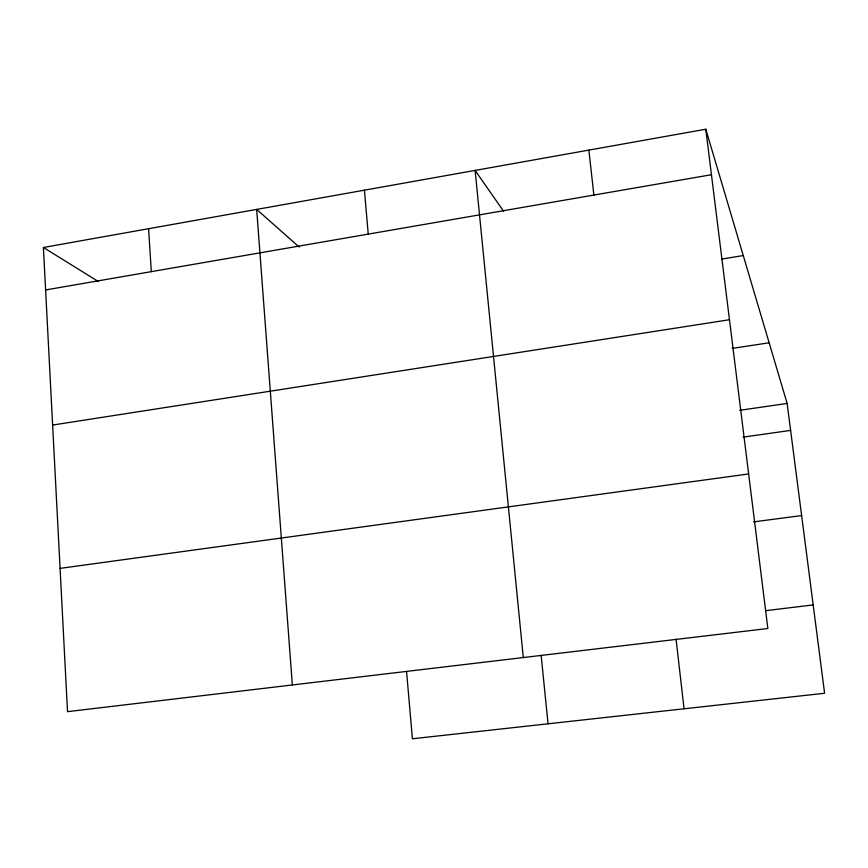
<?xml version="1.0" encoding="UTF-8"?>
<svg xmlns="http://www.w3.org/2000/svg" width="868" height="868" viewBox="0 0 868 868"><rect width="100%" height="100%" fill="white"/><g stroke="black" fill="none" stroke-linecap="round" stroke-linejoin="round"><path stroke-width="1.3" d="M705.793 129.224L767.855 628.519L67.52 711.662L43.4 247.488L705.793 129.224L787.135 403.446L824.6 693.272L412.409 738.776L406.582 671.702M45.603 289.945L711.445 174.718M721.905 259.033L743.268 255.55M52.622 425.06L729.467 319.728M732.125 348.426L769.146 342.784M739.731 410.304L787.135 403.446M743.062 437.136L790.618 430.398M60.076 568.377L748.639 473.939M753.587 521.885L801.631 515.57M765.554 610.692L813.186 604.931M43.4 247.488L98.051 281.351M299.189 247.044L256.668 209.416L292.364 684.971M503.603 211.271L475.121 170.41L523.295 657.553M676.063 639.152L684.06 708.787M588.862 150.099L593.875 195.061M541.155 655.448L548.044 723.803M364.43 190.168L368.238 234.11M148.602 228.707L151.314 271.651"/></g></svg>
